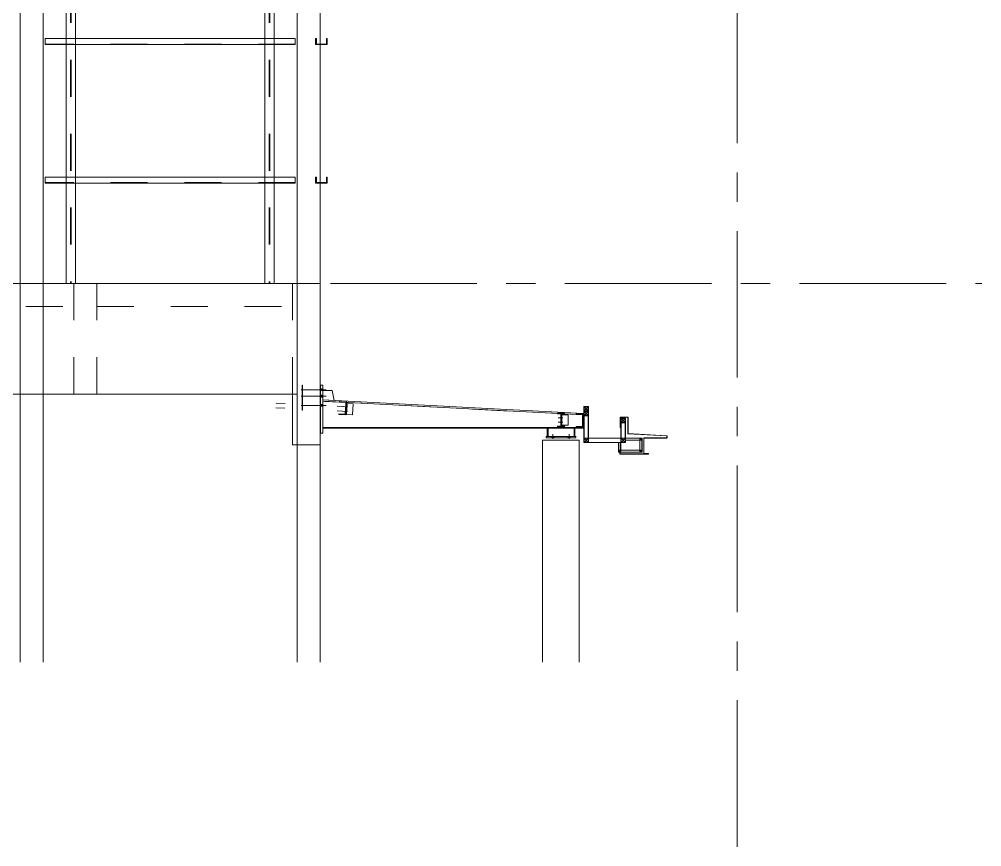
# Model space of a CAD drawing. Header units: millimetres. Extents: x 652937 to 1670132, y 1473552 to 2851037.
# Drawn here: x 663526.55 to 663536.98, y 1524455.64 to 1524464.6 of the extents above; entities that cross this region are included whole.
import ezdxf

# ---------------------------------------------------------------- set-up
doc = ezdxf.new("R2010")
doc.units = ezdxf.units.MM
doc.linetypes.add('XKITLINE00', pattern=[0])
doc.linetypes.add('XKITLINE02', pattern=[4, 2, -2])
for name, color, linetype, lineweight in [('Bolt', 7, 'Continuous', 0), ('Part', 7, 'Continuous', 0), ('S-GRID', 7, 'Continuous', 9)]:
    doc.layers.add(name, color=color, linetype=linetype, lineweight=lineweight)

# ---------------------------------------------------------------- blocks, each defined once
blk = doc.blocks.new('*A1092749')
at = {"layer": 'S-GRID', "color": 7, "linetype": 'XKITLINE00', "lineweight": 0}
for p, q in [((537.774725, 31.898606), (539.362225, 31.898606)), ((540.949725, 31.898606), (548.887225, 31.898606)), ((550.474725, 31.898606), (552.062225, 31.898606)), ((553.649725, 31.898606), (561.587225, 31.898606)), ((563.174725, 31.898606), (564.762225, 31.898606)), ((566.349725, 31.898606), (574.287225, 31.898606)), ((575.874725, 31.898606), (577.462225, 31.898606)), ((579.049725, 31.898606), (586.987225, 31.898606)), ((588.574725, 31.898606), (588.921202, 31.898606))]:
    blk.add_line(p, q, dxfattribs=at)
blk = doc.blocks.new('*A1134763')
at = {"layer": 'Part', "color": 7, "linetype": 'XKITLINE00', "lineweight": 0}
for p, q in [((536.853801, 66.998606), (536.853801, 31.898606)), ((538.103801, 66.998606), (536.853801, 66.998606)), ((538.103801, 31.898606), (538.103801, 66.998606)), ((536.853801, 31.898606), (538.103801, 31.898606))]:
    blk.add_line(p, q, dxfattribs=at)
blk = doc.blocks.new('*A1135764')
at = {"layer": 'Part', "color": 7, "linetype": 'XKITLINE00', "lineweight": 0}
for p, q in [((539.348822, 63.998606), (539.348822, 60.148606)), ((539.848822, 63.998606), (539.848822, 60.148606)), ((539.348822, 59.823606), (539.348822, 52.648606)), ((539.848822, 59.823606), (539.848822, 52.648606)), ((539.348822, 52.323606), (539.348822, 45.148606)), ((539.848822, 52.323606), (539.848822, 45.148606)), ((539.348822, 44.823606), (539.348822, 37.648606)), ((539.848822, 44.823606), (539.848822, 37.648606)), ((539.348822, 37.323606), (539.348822, 31.898606)), ((539.848822, 37.323606), (539.848822, 31.898606))]:
    blk.add_line(p, q, dxfattribs=at)
at = {"layer": 'Part', "color": 7, "linetype": 'XKITLINE02', "lineweight": 0}
for p, q in [((539.848822, 63.998606), (539.348822, 63.998606)), ((539.583822, 63.998606), (539.583822, 31.898606)), ((539.613822, 63.998606), (539.613822, 31.898606)), ((539.348822, 60.148606), (539.348822, 59.823606)), ((539.848822, 60.148606), (539.848822, 59.823606)), ((539.348822, 52.648606), (539.348822, 52.323606)), ((539.848822, 52.648606), (539.848822, 52.323606)), ((539.348822, 45.148606), (539.348822, 44.823606)), ((539.848822, 45.148606), (539.848822, 44.823606)), ((539.348822, 37.648606), (539.348822, 37.323606)), ((539.848822, 37.648606), (539.848822, 37.323606)), ((539.848822, 31.898606), (539.348822, 31.898606))]:
    blk.add_line(p, q, dxfattribs=at)
blk = doc.blocks.new('*A1144773')
at = {"layer": 'Part', "color": 7, "linetype": 'XKITLINE00', "lineweight": 0}
for p, q in [((551.848822, 66.998606), (551.848822, 31.898606)), ((553.098822, 66.998606), (551.848822, 66.998606)), ((553.098822, 31.898606), (553.098822, 66.998606)), ((551.848822, 31.898606), (553.098822, 31.898606))]:
    blk.add_line(p, q, dxfattribs=at)
blk = doc.blocks.new('*A1145774')
at = {"layer": 'Part', "color": 7, "linetype": 'XKITLINE00', "lineweight": 0}
for p, q in [((550.09881, 63.998606), (550.09881, 60.148606)), ((550.59881, 63.998606), (550.59881, 60.148606)), ((550.09881, 59.823606), (550.09881, 52.648606)), ((550.59881, 59.823606), (550.59881, 52.648606)), ((550.09881, 52.323606), (550.09881, 45.148606)), ((550.59881, 52.323606), (550.59881, 45.148606)), ((550.09881, 44.823606), (550.09881, 37.648606)), ((550.59881, 44.823606), (550.59881, 37.648606)), ((550.09881, 37.323606), (550.09881, 31.898606)), ((550.59881, 37.323606), (550.59881, 31.898606))]:
    blk.add_line(p, q, dxfattribs=at)
at = {"layer": 'Part', "color": 7, "linetype": 'XKITLINE02', "lineweight": 0}
for p, q in [((550.59881, 63.998606), (550.09881, 63.998606)), ((550.33381, 63.998606), (550.33381, 31.898606)), ((550.36381, 63.998606), (550.36381, 31.898606)), ((550.09881, 60.148606), (550.09881, 59.823606)), ((550.59881, 60.148606), (550.59881, 59.823606)), ((550.09881, 52.648606), (550.09881, 52.323606)), ((550.59881, 52.648606), (550.59881, 52.323606)), ((550.09881, 45.148606), (550.09881, 44.823606)), ((550.59881, 45.148606), (550.59881, 44.823606)), ((550.09881, 37.648606), (550.09881, 37.323606)), ((550.59881, 37.648606), (550.59881, 37.323606)), ((550.59881, 31.898606), (550.09881, 31.898606))]:
    blk.add_line(p, q, dxfattribs=at)
blk = doc.blocks.new('*A1146775')
at = {"layer": 'Part', "color": 7, "linetype": 'XKITLINE02', "lineweight": 0}
for p, q in [((552.88873, 45.148606), (552.848728, 45.148606)), ((552.848728, 45.148606), (552.848728, 44.823606)), ((553.098822, 44.823606), (552.848728, 44.823606)), ((552.888728, 44.853606), (552.888728, 45.148606)), ((553.098822, 44.853606), (552.888728, 44.853606))]:
    blk.add_line(p, q, dxfattribs=at)
at = {"layer": 'Part', "color": 7, "linetype": 'XKITLINE00', "lineweight": 0}
for p, q in [((553.43373, 44.853606), (553.098822, 44.853606)), ((553.47373, 44.823606), (553.098822, 44.823606)), ((553.47373, 45.148606), (553.433728, 45.148606)), ((553.433728, 45.148606), (553.433728, 44.853606)), ((553.473728, 44.823606), (553.473728, 45.148606))]:
    blk.add_line(p, q, dxfattribs=at)
blk = doc.blocks.new('*A1148777')
at = {"layer": 'Part', "color": 7, "linetype": 'XKITLINE00', "lineweight": 0}
for p, q in [((551.748759, 45.148606), (538.198788, 45.148606)), ((538.198788, 44.823606), (538.198788, 45.148606)), ((551.748759, 44.823606), (538.198788, 44.823606)), ((551.748761, 45.148606), (551.748759, 45.148606)), ((551.748759, 45.148606), (551.748759, 44.823606)), ((551.748759, 44.823606), (551.748794, 44.823606))]:
    blk.add_line(p, q, dxfattribs=at)
at = {"layer": 'Part', "color": 7, "linetype": 'XKITLINE02', "lineweight": 0}
for p, q in [((538.19879, 44.853606), (538.19879, 45.148606)), ((551.748792, 44.853606), (538.19879, 44.853606)), ((538.198821, 44.853606), (538.198821, 45.148606)), ((538.198823, 44.823606), (538.198823, 45.148606)), ((551.748794, 45.148606), (551.748759, 45.148606)), ((551.748794, 44.823606), (551.748759, 44.823606)), ((551.748761, 44.853606), (551.748761, 45.148606)), ((551.748792, 44.853606), (551.748761, 44.853606)), ((551.748794, 45.148606), (551.748792, 45.148606)), ((551.748792, 45.148606), (551.748792, 44.853606)), ((551.748794, 44.823606), (551.748794, 45.148606))]:
    blk.add_line(p, q, dxfattribs=at)
blk = doc.blocks.new('*A1372905')
at = {"layer": 'S-GRID', "color": 7, "linetype": 'XKITLINE00', "lineweight": 0}
for p, q in [((575.678801, 39.491996), (575.678801, 47.429496)), ((575.678801, 36.316996), (575.678801, 37.904496)), ((575.678801, 26.791996), (575.678801, 34.729496)), ((575.678801, 23.616996), (575.678801, 25.204496)), ((575.678801, 14.091996), (575.678801, 22.029496)), ((575.678801, 10.916996), (575.678801, 12.504496)), ((575.678801, 1.391996), (575.678801, 9.329496))]:
    blk.add_line(p, q, dxfattribs=at)
blk = doc.blocks.new('*A1373906')
at = {"layer": 'Part', "color": 7, "linetype": 'XKITLINE02', "lineweight": 0}
for p, q in [((529.153801, 31.898606), (529.153801, 30.648606)), ((539.753801, 31.898606), (529.153801, 31.898606)), ((539.753801, 30.648606), (539.753801, 31.898606)), ((529.153801, 30.648606), (539.753801, 30.648606))]:
    blk.add_line(p, q, dxfattribs=at)
blk = doc.blocks.new('*A1374907')
at = {"layer": 'Part', "color": 7, "linetype": 'XKITLINE02', "lineweight": 0}
for p, q in [((508.098822, 31.898606), (508.098822, 25.898606)), ((508.098822, 31.898606), (508.113821, 31.898606)), ((508.113821, 25.898606), (508.098822, 25.898606))]:
    blk.add_line(p, q, dxfattribs=at)
at = {"layer": 'Part', "color": 7, "linetype": 'XKITLINE00', "lineweight": 0}
for p, q in [((508.113821, 31.898606), (551.848822, 31.898606)), ((551.848822, 31.898606), (551.848822, 25.898606)), ((551.848822, 25.898606), (508.113821, 25.898606))]:
    blk.add_line(p, q, dxfattribs=at)
blk = doc.blocks.new('*A1375908')
at = {"layer": 'Part', "color": 7, "linetype": 'XKITLINE00', "lineweight": 0}
for p, q in [((551.748759, 37.648606), (538.198788, 37.648606)), ((538.198788, 37.323606), (538.198788, 37.648606)), ((551.748761, 37.648606), (551.748759, 37.648606)), ((551.748759, 37.648606), (551.748759, 37.323606)), ((551.748759, 37.323606), (538.198788, 37.323606)), ((551.748759, 37.323606), (551.748794, 37.323606))]:
    blk.add_line(p, q, dxfattribs=at)
at = {"layer": 'Part', "color": 7, "linetype": 'XKITLINE02', "lineweight": 0}
for p, q in [((538.19879, 37.353606), (538.19879, 37.648606)), ((538.198821, 37.353606), (538.198821, 37.648606)), ((538.198823, 37.323606), (538.198823, 37.648606)), ((551.748794, 37.648606), (551.748759, 37.648606)), ((551.748761, 37.353606), (551.748761, 37.648606)), ((551.748794, 37.648606), (551.748792, 37.648606)), ((551.748792, 37.648606), (551.748792, 37.353606)), ((551.748794, 37.323606), (551.748794, 37.648606)), ((551.748792, 37.353606), (538.19879, 37.353606)), ((551.748794, 37.323606), (551.748759, 37.323606)), ((551.748792, 37.353606), (551.748761, 37.353606))]:
    blk.add_line(p, q, dxfattribs=at)
blk = doc.blocks.new('*A1474958')
at = {"layer": 'Part', "color": 7, "linetype": 'XKITLINE00', "lineweight": 0}
for p, q in [((536.848822, 31.898606), (536.848822, 11.391996)), ((538.098822, 31.898606), (536.848822, 31.898606)), ((538.098822, 11.391996), (538.098822, 31.898606))]:
    blk.add_line(p, q, dxfattribs=at)
blk = doc.blocks.new('*A1487971')
at = {"layer": 'Part', "color": 7, "linetype": 'XKITLINE02', "lineweight": 0}
for p, q in [((553.098822, 31.898606), (551.603801, 31.898606)), ((551.603801, 31.898606), (551.603801, 25.898606)), ((553.098822, 23.148606), (551.848822, 23.148606))]:
    blk.add_line(p, q, dxfattribs=at)
at = {"layer": 'Part', "color": 7, "linetype": 'XKITLINE00', "lineweight": 0}
for p, q in [((553.103801, 31.898606), (553.098822, 31.898606)), ((553.103801, 23.148606), (553.103801, 31.898606)), ((551.603801, 25.898606), (551.603801, 23.148606)), ((551.848822, 23.148606), (551.603801, 23.148606)), ((553.103801, 23.148606), (553.098822, 23.148606))]:
    blk.add_line(p, q, dxfattribs=at)
blk = doc.blocks.new('*A1488972')
at = {"layer": 'Part', "color": 7, "linetype": 'XKITLINE00', "lineweight": 0}
for p, q in [((551.848822, 31.898606), (551.848822, 11.391996)), ((553.098822, 31.898606), (551.848822, 31.898606)), ((553.098822, 11.391996), (553.098822, 31.898606))]:
    blk.add_line(p, q, dxfattribs=at)
blk = doc.blocks.new('*A1489973')
at = {"layer": 'Part', "color": 7, "linetype": 'XKITLINE02', "lineweight": 0}
for p, q in [((567.337001, 24.773517), (553.237008, 25.512464)), ((553.237008, 25.512464), (553.237008, 24.098617)), ((567.337001, 24.098617), (567.337001, 24.773517)), ((553.237008, 24.098617), (567.337001, 24.098617))]:
    blk.add_line(p, q, dxfattribs=at)
at = {"layer": 'Part', "color": 7, "linetype": 'XKITLINE00', "lineweight": 0}
blk.add_line((567.337001, 24.773517), (567.333076, 24.773723), dxfattribs=at)
blk = doc.blocks.new('*A1490974')
at = {"layer": 'Part', "color": 7, "linetype": 'XKITLINE00', "lineweight": 0}
for p, q in [((567.337001, 24.098617), (553.237001, 24.098617)), ((567.337001, 24.048617), (553.237001, 24.048617)), ((567.337001, 24.048617), (567.337001, 24.098617))]:
    blk.add_line(p, q, dxfattribs=at)
at = {"layer": 'Part', "color": 7, "linetype": 'XKITLINE02', "lineweight": 0}
blk.add_line((553.237001, 24.098617), (553.237001, 24.048617), dxfattribs=at)
blk = doc.blocks.new('*A1491975')
at = {"layer": 'Part', "color": 7, "linetype": 'XKITLINE00', "lineweight": 0}
for p, q in [((567.337001, 24.848617), (553.237001, 25.587567)), ((567.333075, 24.77372), (553.237001, 25.512464)), ((567.337001, 24.848617), (567.333075, 24.77372))]:
    blk.add_line(p, q, dxfattribs=at)
at = {"layer": 'Part', "color": 7, "linetype": 'XKITLINE02', "lineweight": 0}
blk.add_line((553.237001, 25.587567), (553.237001, 25.512464), dxfattribs=at)
blk = doc.blocks.new('*A1492976')
at = {"layer": 'Part', "color": 7, "linetype": 'XKITLINE02', "lineweight": 0}
for p, q in [((554.136087, 25.490435), (554.138703, 25.540367)), ((554.480614, 25.472379), (554.136087, 25.490435)), ((554.446595, 24.82327), (554.476689, 25.397482)), ((554.51319, 25.520741), (554.473938, 24.771769)), ((554.476689, 25.397482), (554.480614, 25.472379)), ((554.506648, 25.395912), (554.476689, 25.397482)), ((554.102068, 24.841326), (554.099451, 24.791395)), ((554.099451, 24.791395), (554.473938, 24.771769)), ((554.446595, 24.82327), (554.102068, 24.841326))]:
    blk.add_line(p, q, dxfattribs=at)
at = {"layer": 'Part', "color": 7, "linetype": 'XKITLINE00', "lineweight": 0}
blk.add_line((554.138703, 25.540367), (554.51319, 25.520741), dxfattribs=at)
blk = doc.blocks.new('*A1493977')
at = {"layer": 'Part', "color": 7, "linetype": 'XKITLINE00', "lineweight": 0}
for p, q in [((553.737008, 26.087564), (553.237008, 26.087564)), ((553.850115, 25.555433), (553.737008, 26.087564))]:
    blk.add_line(p, q, dxfattribs=at)
at = {"layer": 'Part', "color": 7, "linetype": 'XKITLINE02', "lineweight": 0}
for p, q in [((553.237008, 25.587564), (553.237008, 26.087564)), ((553.850115, 25.555433), (553.237008, 25.587564))]:
    blk.add_line(p, q, dxfattribs=at)
blk = doc.blocks.new('*A1494978')
at = {"layer": 'Part', "color": 7, "linetype": 'XKITLINE00', "lineweight": 0}
for p, q in [((552.112008, 26.387589), (552.142008, 26.387589)), ((552.112008, 26.387589), (552.112008, 25.037589)), ((552.142008, 25.037589), (552.142008, 26.387589)), ((552.112008, 25.037589), (552.142008, 25.037589))]:
    blk.add_line(p, q, dxfattribs=at)
blk = doc.blocks.new('*A1495979')
at = {"layer": 'Part', "color": 7, "linetype": 'XKITLINE02', "lineweight": 0}
for p, q in [((554.475238, 24.796669), (554.506639, 25.395846)), ((554.506639, 25.395846), (554.881125, 25.37622)), ((554.551577, 25.393491), (554.520176, 24.794313)), ((554.881125, 25.37622), (554.849724, 24.777043)), ((554.849724, 24.777043), (554.475238, 24.796669))]:
    blk.add_line(p, q, dxfattribs=at)
blk = doc.blocks.new('*A1496980')
at = {"layer": 'Bolt', "color": 7, "linetype": 'XKITLINE00', "lineweight": 0}
for p, q in [((551.190178, 25.13793), (550.690853, 25.163902)), ((551.203153, 25.387379), (550.703828, 25.41335))]:
    blk.add_line(p, q, dxfattribs=at)
blk = doc.blocks.new('*A1497981')
at = {"layer": 'Bolt'}
for points in [[(552.142, 26.09), (552.112, 26.09), (552.112, 26.185), (552.142, 26.185)], [(552.142, 26.09), (552.112, 26.09), (552.112, 26.185), (552.142, 26.185)], [(553.237, 26.09), (553.112, 26.09), (553.112, 26.185), (553.237, 26.185)], [(553.237, 26.09), (553.112, 26.09), (553.112, 26.185), (553.237, 26.185)], [(552.142, 25.74), (552.112, 25.74), (552.112, 25.835), (552.142, 25.835)], [(552.142, 25.74), (552.112, 25.74), (552.112, 25.835), (552.142, 25.835)], [(553.237, 25.74), (553.112, 25.74), (553.112, 25.835), (553.237, 25.835)], [(553.237, 25.74), (553.112, 25.74), (553.112, 25.835), (553.237, 25.835)], [(552.142, 25.24), (552.112, 25.24), (552.112, 25.335), (552.142, 25.335)], [(552.142, 25.24), (552.112, 25.24), (552.112, 25.335), (552.142, 25.335)], [(553.237, 25.24), (553.112, 25.24), (553.112, 25.335), (553.237, 25.335)], [(553.237, 25.24), (553.112, 25.24), (553.112, 25.335), (553.237, 25.335)]]:
    blk.add_hatch(color=7, dxfattribs=at).paths.add_polyline_path(points, flags=17)
at = {"layer": 'Bolt', "color": 7, "linetype": 'XKITLINE00', "lineweight": 0}
for p, q in [((552.059, 26.138), (553.412, 26.138)), ((552.059, 26.138), (553.412, 26.138)), ((552.112, 26.185), (552.142, 26.185)), ((552.112, 26.185), (552.142, 26.185)), ((552.112, 26.09), (552.142, 26.09)), ((552.112, 26.09), (552.142, 26.09)), ((553.112, 26.185), (553.237, 26.185)), ((553.112, 26.185), (553.237, 26.185)), ((553.112, 26.09), (553.237, 26.09)), ((553.112, 26.09), (553.237, 26.09)), ((552.059, 25.788), (553.412, 25.788)), ((552.059, 25.788), (553.412, 25.788)), ((552.112, 25.835), (552.142, 25.835)), ((552.112, 25.835), (552.142, 25.835)), ((552.112, 25.74), (552.142, 25.74)), ((552.112, 25.74), (552.142, 25.74)), ((553.112, 25.835), (553.237, 25.835)), ((553.112, 25.835), (553.237, 25.835)), ((553.112, 25.74), (553.237, 25.74)), ((553.112, 25.74), (553.237, 25.74)), ((552.059, 25.288), (553.412, 25.288)), ((552.059, 25.288), (553.412, 25.288)), ((552.112, 25.335), (552.142, 25.335)), ((552.112, 25.335), (552.142, 25.335)), ((552.112, 25.24), (552.142, 25.24)), ((552.112, 25.24), (552.142, 25.24)), ((553.112, 25.335), (553.237, 25.335)), ((553.112, 25.335), (553.237, 25.335)), ((553.112, 25.24), (553.237, 25.24)), ((553.112, 25.24), (553.237, 25.24))]:
    blk.add_line(p, q, dxfattribs=at)
blk = doc.blocks.new('*A1498982')
at = {"layer": 'Bolt', "color": 7, "linetype": 'XKITLINE02', "lineweight": 0}
for p, q in [((554.581879, 25.216692), (554.342603, 25.229149)), ((554.495449, 25.183641), (554.465489, 25.185201)), ((554.499348, 25.25854), (554.469388, 25.260099)), ((554.540383, 25.181302), (554.495444, 25.183641)), ((554.544282, 25.2562), (554.499343, 25.25854)), ((554.568882, 24.967031), (554.329606, 24.979487)), ((554.482452, 24.933979), (554.452492, 24.935539)), ((554.486351, 25.008878), (554.456391, 25.010437)), ((554.527386, 24.93164), (554.482447, 24.933979)), ((554.531285, 25.006539), (554.486346, 25.008878))]:
    blk.add_line(p, q, dxfattribs=at)
blk = doc.blocks.new('*A1499983')
at = {"layer": 'Part', "color": 7, "linetype": 'XKITLINE00', "lineweight": 0}
for p, q in [((553.112008, 26.387589), (553.237008, 26.387589)), ((553.112008, 26.387589), (553.112008, 23.787589)), ((553.237008, 26.387589), (553.237008, 23.787589)), ((553.112008, 23.787589), (553.237008, 23.787589))]:
    blk.add_line(p, q, dxfattribs=at)
blk = doc.blocks.new('*A1500984')
at = {"layer": 'Part', "color": 7, "linetype": 'XKITLINE00', "lineweight": 0}
for p, q in [((569.342182, 24.651106), (569.339502, 24.641106)), ((569.339502, 24.641106), (569.339502, 24.086106)), ((569.349502, 24.658426), (569.342182, 24.651106)), ((569.359502, 24.661106), (569.349502, 24.658426)), ((569.352002, 24.641106), (569.353007, 24.644856)), ((569.352002, 24.086106), (569.352002, 24.641106)), ((569.353007, 24.644856), (569.355752, 24.647601)), ((569.355752, 24.647601), (569.359502, 24.648606)), ((569.359502, 24.661106), (569.744502, 24.661106)), ((569.359502, 24.648606), (569.744502, 24.648606)), ((569.754502, 24.658426), (569.744502, 24.661106)), ((569.744502, 24.648606), (569.748252, 24.647601)), ((569.748252, 24.647601), (569.750997, 24.644856)), ((569.750997, 24.644856), (569.752002, 24.641106)), ((569.752002, 24.641106), (569.752002, 23.748117)), ((569.761823, 24.651106), (569.754502, 24.658426)), ((569.764502, 24.641106), (569.761823, 24.651106)), ((569.764502, 23.759976), (569.764502, 24.641106)), ((569.339502, 24.086106), (569.352002, 24.086106)), ((569.752002, 23.748117), (571.857397, 23.637122)), ((571.858055, 23.649605), (569.764502, 23.759976)), ((571.857002, 23.536106), (570.614502, 23.536106)), ((570.614502, 23.536106), (570.614502, 22.698606)), ((571.857002, 23.523606), (570.627002, 23.523606)), ((570.627002, 23.523606), (570.627002, 22.698606)), ((571.860752, 23.537111), (571.857002, 23.536106)), ((571.857002, 23.523606), (571.867002, 23.526285)), ((571.857397, 23.637122), (571.862443, 23.634794)), ((571.871512, 23.643397), (571.858055, 23.649605)), ((571.863497, 23.539856), (571.860752, 23.537111)), ((571.862443, 23.634794), (571.864502, 23.629632)), ((571.864502, 23.543606), (571.863497, 23.539856)), ((571.864502, 23.543606), (571.864502, 23.629632)), ((571.867002, 23.526285), (571.874323, 23.533606)), ((571.877002, 23.629632), (571.871512, 23.643397)), ((571.874323, 23.533606), (571.877002, 23.543606)), ((571.877002, 23.543606), (571.877002, 23.629632)), ((569.339502, 22.748606), (569.327002, 22.748606)), ((569.327002, 22.668606), (569.327002, 22.748606)), ((569.327002, 22.668606), (569.329682, 22.658606)), ((569.329682, 22.658606), (569.337002, 22.651285)), ((569.337002, 22.651285), (569.347002, 22.648606)), ((569.339502, 22.668606), (569.339502, 22.748606)), ((569.340507, 22.664856), (569.339502, 22.668606)), ((569.343252, 22.662111), (569.340507, 22.664856)), ((569.347002, 22.661106), (569.343252, 22.662111)), ((570.864502, 22.661106), (569.347002, 22.661106)), ((570.877002, 22.648606), (569.347002, 22.648606)), ((570.614502, 22.698606), (570.618856, 22.682356)), ((570.618856, 22.682356), (570.630752, 22.67046)), ((570.629682, 22.688606), (570.627002, 22.698606)), ((570.637002, 22.681285), (570.629682, 22.688606)), ((570.630752, 22.67046), (570.647002, 22.666106)), ((570.647002, 22.678606), (570.637002, 22.681285)), ((570.647002, 22.678606), (570.877002, 22.678606)), ((570.647002, 22.666106), (570.864502, 22.666106)), ((570.864502, 22.666106), (570.864502, 22.661106)), ((570.877002, 22.678606), (570.877002, 22.648606))]:
    blk.add_line(p, q, dxfattribs=at)
blk = doc.blocks.new('*A1501985')
at = {"layer": 'Part', "color": 7, "linetype": 'XKITLINE00', "lineweight": 0}
for p, q in [((569.342182, 24.651106), (569.339502, 24.641106)), ((569.339502, 24.641106), (569.339502, 24.086106)), ((569.349502, 24.658426), (569.342182, 24.651106)), ((569.359502, 24.661106), (569.349502, 24.658426)), ((569.352002, 24.641106), (569.353007, 24.644856)), ((569.352002, 24.086106), (569.352002, 24.641106)), ((569.353007, 24.644856), (569.355752, 24.647601)), ((569.355752, 24.647601), (569.359502, 24.648606)), ((569.359502, 24.661106), (569.744502, 24.661106)), ((569.359502, 24.648606), (569.744502, 24.648606)), ((569.754502, 24.658426), (569.744502, 24.661106)), ((569.744502, 24.648606), (569.748252, 24.647601)), ((569.748252, 24.647601), (569.750997, 24.644856)), ((569.750997, 24.644856), (569.752002, 24.641106)), ((569.752002, 24.641106), (569.752002, 23.748117)), ((569.761823, 24.651106), (569.754502, 24.658426)), ((569.764502, 24.641106), (569.761823, 24.651106)), ((569.764502, 23.759976), (569.764502, 24.641106)), ((569.339502, 24.086106), (569.352002, 24.086106)), ((569.752002, 23.748117), (571.857397, 23.637122)), ((571.858055, 23.649605), (569.764502, 23.759976)), ((571.857002, 23.536106), (570.614502, 23.536106)), ((570.614502, 23.536106), (570.614502, 22.698606)), ((571.857002, 23.523606), (570.627002, 23.523606)), ((570.627002, 23.523606), (570.627002, 22.698606)), ((571.860752, 23.537111), (571.857002, 23.536106)), ((571.857002, 23.523606), (571.867002, 23.526285)), ((571.857397, 23.637122), (571.862443, 23.634794)), ((571.871512, 23.643397), (571.858055, 23.649605)), ((571.863497, 23.539856), (571.860752, 23.537111)), ((571.862443, 23.634794), (571.864502, 23.629632)), ((571.864502, 23.543606), (571.863497, 23.539856)), ((571.864502, 23.543606), (571.864502, 23.629632)), ((571.867002, 23.526285), (571.874323, 23.533606)), ((571.877002, 23.629632), (571.871512, 23.643397)), ((571.874323, 23.533606), (571.877002, 23.543606)), ((571.877002, 23.543606), (571.877002, 23.629632)), ((569.339502, 22.748606), (569.327002, 22.748606)), ((569.327002, 22.668606), (569.327002, 22.748606)), ((569.327002, 22.668606), (569.329682, 22.658606)), ((569.329682, 22.658606), (569.337002, 22.651285)), ((569.337002, 22.651285), (569.347002, 22.648606)), ((569.339502, 22.668606), (569.339502, 22.748606)), ((569.340507, 22.664856), (569.339502, 22.668606)), ((569.343252, 22.662111), (569.340507, 22.664856)), ((569.347002, 22.661106), (569.343252, 22.662111)), ((570.864502, 22.661106), (569.347002, 22.661106)), ((570.877002, 22.648606), (569.347002, 22.648606)), ((570.614502, 22.698606), (570.618856, 22.682356)), ((570.618856, 22.682356), (570.630752, 22.67046)), ((570.629682, 22.688606), (570.627002, 22.698606)), ((570.637002, 22.681285), (570.629682, 22.688606)), ((570.630752, 22.67046), (570.647002, 22.666106)), ((570.647002, 22.678606), (570.637002, 22.681285)), ((570.647002, 22.678606), (570.877002, 22.678606)), ((570.647002, 22.666106), (570.864502, 22.666106)), ((570.864502, 22.666106), (570.864502, 22.661106)), ((570.877002, 22.678606), (570.877002, 22.648606))]:
    blk.add_line(p, q, dxfattribs=at)
blk = doc.blocks.new('*A1502986')
at = {"layer": 'Part', "color": 7, "linetype": 'XKITLINE02', "lineweight": 0}
for p, q in [((567.627002, 24.973606), (567.377002, 24.973606)), ((567.377002, 24.973606), (567.377002, 24.723606)), ((567.377002, 24.723606), (567.627002, 24.723606)), ((567.611002, 24.739606), (567.393002, 24.957606)), ((567.611002, 24.957606), (567.393002, 24.739606)), ((567.393002, 24.739606), (567.393002, 24.957606)), ((567.393002, 24.957606), (567.611002, 24.957606)), ((567.611002, 24.739606), (567.393002, 24.739606)), ((567.611002, 24.957606), (567.611002, 24.739606)), ((567.627002, 24.723606), (567.627002, 24.973606))]:
    blk.add_line(p, q, dxfattribs=at)
blk = doc.blocks.new('*A1503987')
at = {"layer": 'Part', "color": 7, "linetype": 'XKITLINE02', "lineweight": 0}
for p, q in [((569.627002, 24.598606), (569.377002, 24.598606)), ((569.377002, 24.598606), (569.377002, 24.348606)), ((569.611002, 24.364606), (569.393002, 24.582606)), ((569.611002, 24.582606), (569.393002, 24.364606)), ((569.393002, 24.364606), (569.393002, 24.582606)), ((569.393002, 24.582606), (569.611002, 24.582606)), ((569.611002, 24.582606), (569.611002, 24.364606)), ((569.627002, 24.348606), (569.627002, 24.598606)), ((569.377002, 24.348606), (569.627002, 24.348606)), ((569.611002, 24.364606), (569.393002, 24.364606))]:
    blk.add_line(p, q, dxfattribs=at)
blk = doc.blocks.new('*A1504988')
at = {"layer": 'Part', "color": 7, "linetype": 'XKITLINE02', "lineweight": 0}
for p, q in [((567.627002, 23.523606), (567.377002, 23.523606)), ((567.377002, 23.523606), (567.377002, 23.273606)), ((567.611002, 23.289606), (567.393002, 23.507606)), ((567.611002, 23.507606), (567.393002, 23.289606)), ((567.393002, 23.289606), (567.393002, 23.507606)), ((567.393002, 23.507606), (567.611002, 23.507606)), ((567.611002, 23.507606), (567.611002, 23.289606)), ((567.627002, 23.273606), (567.627002, 23.523606)), ((567.377002, 23.273606), (567.627002, 23.273606)), ((567.611002, 23.289606), (567.393002, 23.289606))]:
    blk.add_line(p, q, dxfattribs=at)
blk = doc.blocks.new('*A1505989')
at = {"layer": 'Part', "color": 7, "linetype": 'XKITLINE02', "lineweight": 0}
for p, q in [((569.377002, 22.873606), (569.252002, 22.873606)), ((569.252002, 22.873606), (569.252002, 22.748606)), ((569.252002, 22.748606), (569.377002, 22.748606)), ((569.367002, 22.758606), (569.262002, 22.863606)), ((569.367002, 22.863606), (569.262002, 22.758606)), ((569.262002, 22.758606), (569.262002, 22.863606)), ((569.262002, 22.863606), (569.367002, 22.863606)), ((569.367002, 22.758606), (569.262002, 22.758606)), ((569.367002, 22.863606), (569.367002, 22.758606)), ((569.377002, 22.748606), (569.377002, 22.873606))]:
    blk.add_line(p, q, dxfattribs=at)
blk = doc.blocks.new('*A1506990')
at = {"layer": 'Part', "color": 7, "linetype": 'XKITLINE02', "lineweight": 0}
for p, q in [((570.527002, 22.873606), (570.402002, 22.873606)), ((570.402002, 22.873606), (570.402002, 22.748606)), ((570.402002, 22.748606), (570.527002, 22.748606)), ((570.517002, 22.758606), (570.412002, 22.863606)), ((570.517002, 22.863606), (570.412002, 22.758606)), ((570.412002, 22.758606), (570.412002, 22.863606)), ((570.412002, 22.863606), (570.517002, 22.863606)), ((570.517002, 22.758606), (570.412002, 22.758606)), ((570.517002, 22.863606), (570.517002, 22.758606)), ((570.527002, 22.748606), (570.527002, 22.873606))]:
    blk.add_line(p, q, dxfattribs=at)
blk = doc.blocks.new('*A1507991')
at = {"layer": 'Part', "color": 7, "linetype": 'XKITLINE02', "lineweight": 0}
for p, q in [((570.527002, 23.523606), (570.402002, 23.523606)), ((570.402002, 23.523606), (570.402002, 23.398606)), ((570.517002, 23.408606), (570.412002, 23.513606)), ((570.517002, 23.513606), (570.412002, 23.408606)), ((570.412002, 23.408606), (570.412002, 23.513606)), ((570.412002, 23.513606), (570.517002, 23.513606)), ((570.517002, 23.513606), (570.517002, 23.408606)), ((570.527002, 23.398606), (570.527002, 23.523606)), ((570.402002, 23.398606), (570.527002, 23.398606)), ((570.517002, 23.408606), (570.412002, 23.408606))]:
    blk.add_line(p, q, dxfattribs=at)
blk = doc.blocks.new('*A1508992')
at = {"layer": 'Part', "color": 7, "linetype": 'XKITLINE02', "lineweight": 0}
for p, q in [((569.627002, 23.523606), (569.377002, 23.523606)), ((569.377002, 23.523606), (569.377002, 23.273606)), ((569.611002, 23.289606), (569.393002, 23.507606)), ((569.611002, 23.507606), (569.393002, 23.289606)), ((569.393002, 23.289606), (569.393002, 23.507606)), ((569.393002, 23.507606), (569.611002, 23.507606)), ((569.611002, 23.507606), (569.611002, 23.289606)), ((569.627002, 23.273606), (569.627002, 23.523606)), ((569.377002, 23.273606), (569.627002, 23.273606)), ((569.611002, 23.289606), (569.393002, 23.289606))]:
    blk.add_line(p, q, dxfattribs=at)
blk = doc.blocks.new('*A1509993')
at = {"layer": 'Part', "color": 7, "linetype": 'XKITLINE02', "lineweight": 0}
for p, q in [((566.319951, 24.873617), (565.944951, 24.873617)), ((565.944951, 24.873617), (565.944951, 24.838617)), ((565.944951, 24.838617), (566.119951, 24.838617)), ((566.119951, 24.838617), (566.119951, 24.158617)), ((566.144951, 24.158617), (566.144951, 24.838617)), ((566.144951, 24.838617), (566.319951, 24.838617)), ((566.319951, 24.838617), (566.319951, 24.873617)), ((566.119951, 24.158617), (565.944951, 24.158617)), ((565.944951, 24.158617), (565.944951, 24.123617)), ((565.944951, 24.123617), (566.319951, 24.123617)), ((566.319951, 24.158617), (566.144951, 24.158617)), ((566.319951, 24.123617), (566.319951, 24.158617))]:
    blk.add_line(p, q, dxfattribs=at)
blk = doc.blocks.new('*A1510994')
at = {"layer": 'Part', "color": 7, "linetype": 'XKITLINE02', "lineweight": 0}
for p, q in [((567.333051, 24.848617), (566.958051, 24.848617)), ((566.958051, 24.848617), (566.958051, 24.798617)), ((566.958051, 24.798617), (567.303051, 24.798617)), ((567.303051, 24.798617), (567.303051, 24.148617)), ((567.333051, 24.098617), (567.333051, 24.848617)), ((567.303051, 24.148617), (566.958051, 24.148617)), ((566.958051, 24.148617), (566.958051, 24.098617)), ((566.958051, 24.098617), (567.333051, 24.098617))]:
    blk.add_line(p, q, dxfattribs=at)
blk = doc.blocks.new('*A1511995')
at = {"layer": 'Part', "color": 7, "linetype": 'XKITLINE02', "lineweight": 0}
for p, q in [((567.627002, 24.973606), (567.377002, 24.973606)), ((567.377002, 24.973606), (567.377002, 24.723606)), ((567.377002, 24.723606), (567.627002, 24.723606)), ((567.611002, 24.739606), (567.393002, 24.957606)), ((567.611002, 24.957606), (567.393002, 24.739606)), ((567.393002, 24.739606), (567.393002, 24.957606)), ((567.393002, 24.957606), (567.611002, 24.957606)), ((567.611002, 24.739606), (567.393002, 24.739606)), ((567.611002, 24.957606), (567.611002, 24.739606)), ((567.627002, 24.723606), (567.627002, 24.973606))]:
    blk.add_line(p, q, dxfattribs=at)
blk = doc.blocks.new('*A1512996')
at = {"layer": 'Part', "color": 7, "linetype": 'XKITLINE02', "lineweight": 0}
for p, q in [((569.627002, 24.598606), (569.377002, 24.598606)), ((569.377002, 24.598606), (569.377002, 24.348606)), ((569.611002, 24.364606), (569.393002, 24.582606)), ((569.611002, 24.582606), (569.393002, 24.364606)), ((569.393002, 24.364606), (569.393002, 24.582606)), ((569.393002, 24.582606), (569.611002, 24.582606)), ((569.611002, 24.582606), (569.611002, 24.364606)), ((569.627002, 24.348606), (569.627002, 24.598606)), ((569.377002, 24.348606), (569.627002, 24.348606)), ((569.611002, 24.364606), (569.393002, 24.364606))]:
    blk.add_line(p, q, dxfattribs=at)
blk = doc.blocks.new('*A1513997')
at = {"layer": 'Part', "color": 7, "linetype": 'XKITLINE02', "lineweight": 0}
for p, q in [((567.627002, 23.523606), (567.377002, 23.523606)), ((567.377002, 23.523606), (567.377002, 23.273606)), ((567.611002, 23.289606), (567.393002, 23.507606)), ((567.611002, 23.507606), (567.393002, 23.289606)), ((567.393002, 23.289606), (567.393002, 23.507606)), ((567.393002, 23.507606), (567.611002, 23.507606)), ((567.611002, 23.507606), (567.611002, 23.289606)), ((567.627002, 23.273606), (567.627002, 23.523606)), ((567.377002, 23.273606), (567.627002, 23.273606)), ((567.611002, 23.289606), (567.393002, 23.289606))]:
    blk.add_line(p, q, dxfattribs=at)
blk = doc.blocks.new('*A1514998')
at = {"layer": 'Part', "color": 7, "linetype": 'XKITLINE02', "lineweight": 0}
for p, q in [((569.377002, 22.873606), (569.252002, 22.873606)), ((569.252002, 22.873606), (569.252002, 22.748606)), ((569.252002, 22.748606), (569.377002, 22.748606)), ((569.367002, 22.758606), (569.262002, 22.863606)), ((569.367002, 22.863606), (569.262002, 22.758606)), ((569.262002, 22.758606), (569.262002, 22.863606)), ((569.262002, 22.863606), (569.367002, 22.863606)), ((569.367002, 22.758606), (569.262002, 22.758606)), ((569.367002, 22.863606), (569.367002, 22.758606)), ((569.377002, 22.748606), (569.377002, 22.873606))]:
    blk.add_line(p, q, dxfattribs=at)
blk = doc.blocks.new('*A1515999')
at = {"layer": 'Part', "color": 7, "linetype": 'XKITLINE02', "lineweight": 0}
for p, q in [((570.527002, 22.873606), (570.402002, 22.873606)), ((570.402002, 22.873606), (570.402002, 22.748606)), ((570.402002, 22.748606), (570.527002, 22.748606)), ((570.517002, 22.758606), (570.412002, 22.863606)), ((570.517002, 22.863606), (570.412002, 22.758606)), ((570.412002, 22.758606), (570.412002, 22.863606)), ((570.412002, 22.863606), (570.517002, 22.863606)), ((570.517002, 22.758606), (570.412002, 22.758606)), ((570.517002, 22.863606), (570.517002, 22.758606)), ((570.527002, 22.748606), (570.527002, 22.873606))]:
    blk.add_line(p, q, dxfattribs=at)
blk = doc.blocks.new('*A15161000')
at = {"layer": 'Part', "color": 7, "linetype": 'XKITLINE02', "lineweight": 0}
for p, q in [((570.527002, 23.523606), (570.402002, 23.523606)), ((570.402002, 23.523606), (570.402002, 23.398606)), ((570.517002, 23.408606), (570.412002, 23.513606)), ((570.517002, 23.513606), (570.412002, 23.408606)), ((570.412002, 23.408606), (570.412002, 23.513606)), ((570.412002, 23.513606), (570.517002, 23.513606)), ((570.517002, 23.513606), (570.517002, 23.408606)), ((570.527002, 23.398606), (570.527002, 23.523606)), ((570.402002, 23.398606), (570.527002, 23.398606)), ((570.517002, 23.408606), (570.412002, 23.408606))]:
    blk.add_line(p, q, dxfattribs=at)
blk = doc.blocks.new('*A15171001')
at = {"layer": 'Part', "color": 7, "linetype": 'XKITLINE02', "lineweight": 0}
for p, q in [((569.627002, 23.523606), (569.377002, 23.523606)), ((569.377002, 23.523606), (569.377002, 23.273606)), ((569.611002, 23.289606), (569.393002, 23.507606)), ((569.611002, 23.507606), (569.393002, 23.289606)), ((569.393002, 23.289606), (569.393002, 23.507606)), ((569.393002, 23.507606), (569.611002, 23.507606)), ((569.611002, 23.507606), (569.611002, 23.289606)), ((569.627002, 23.273606), (569.627002, 23.523606)), ((569.377002, 23.273606), (569.627002, 23.273606)), ((569.611002, 23.289606), (569.393002, 23.289606))]:
    blk.add_line(p, q, dxfattribs=at)
blk = doc.blocks.new('*A15181002')
at = {"layer": 'Bolt', "color": 7, "linetype": 'XKITLINE02', "lineweight": 0}
for p, q in [((566.229551, 24.623617), (565.989951, 24.623617)), ((566.144951, 24.661117), (566.119951, 24.661117)), ((566.144951, 24.586117), (566.119951, 24.586117)), ((566.189951, 24.661117), (566.144951, 24.661117)), ((566.189951, 24.586117), (566.144951, 24.586117)), ((566.229551, 24.373617), (565.989951, 24.373617)), ((566.144951, 24.411117), (566.119951, 24.411117)), ((566.144951, 24.336117), (566.119951, 24.336117)), ((566.189951, 24.411117), (566.144951, 24.411117)), ((566.189951, 24.336117), (566.144951, 24.336117))]:
    blk.add_line(p, q, dxfattribs=at)
blk = doc.blocks.new('*A15191003')
at = {"layer": 'Bolt'}
for points in [[(565.639, 23.539), (565.639, 23.599), (565.734, 23.599), (565.734, 23.539)], [(565.639, 23.539), (565.639, 23.599), (565.734, 23.599), (565.734, 23.539)], [(566.539, 23.539), (566.539, 23.599), (566.634, 23.599), (566.634, 23.539)], [(566.539, 23.539), (566.539, 23.599), (566.634, 23.599), (566.634, 23.539)]]:
    blk.add_hatch(color=7, dxfattribs=at).paths.add_polyline_path(points, flags=17)
at = {"layer": 'Bolt', "color": 7, "linetype": 'XKITLINE00', "lineweight": 0}
for p, q in [((565.639, 23.539), (565.639, 23.599)), ((565.639, 23.539), (565.639, 23.599)), ((565.687, 23.486), (565.687, 23.739)), ((565.687, 23.486), (565.687, 23.739)), ((565.734, 23.539), (565.734, 23.599)), ((565.734, 23.539), (565.734, 23.599)), ((566.539, 23.539), (566.539, 23.599)), ((566.539, 23.539), (566.539, 23.599)), ((566.587, 23.486), (566.587, 23.739)), ((566.587, 23.486), (566.587, 23.739)), ((566.634, 23.539), (566.634, 23.599)), ((566.634, 23.539), (566.634, 23.599))]:
    blk.add_line(p, q, dxfattribs=at)
blk = doc.blocks.new('*A15201004')
at = {"layer": 'Bolt'}
for points in [[(565.772, 23.599), (565.772, 23.539), (565.702, 23.539), (565.702, 23.599)], [(565.772, 23.599), (565.772, 23.539), (565.702, 23.539), (565.702, 23.599)], [(566.572, 23.599), (566.572, 23.539), (566.502, 23.539), (566.502, 23.599)], [(566.572, 23.599), (566.572, 23.539), (566.502, 23.539), (566.502, 23.599)]]:
    blk.add_hatch(color=7, dxfattribs=at).paths.add_polyline_path(points, flags=17)
at = {"layer": 'Bolt', "color": 7, "linetype": 'XKITLINE00', "lineweight": 0}
for p, q in [((565.702, 23.599), (565.702, 23.539)), ((565.702, 23.599), (565.702, 23.539)), ((565.737, 23.599), (565.737, 23.539)), ((565.737, 23.599), (565.737, 23.539)), ((565.772, 23.599), (565.772, 23.539)), ((565.772, 23.599), (565.772, 23.539)), ((566.502, 23.599), (566.502, 23.539)), ((566.502, 23.599), (566.502, 23.539)), ((566.537, 23.599), (566.537, 23.539)), ((566.537, 23.599), (566.537, 23.539)), ((566.572, 23.599), (566.572, 23.539)), ((566.572, 23.599), (566.572, 23.539))]:
    blk.add_line(p, q, dxfattribs=at)
blk = doc.blocks.new('*A15211005')
at = {"layer": 'Part', "color": 7, "linetype": 'XKITLINE02', "lineweight": 0}
for p, q in [((566.519951, 24.773617), (566.144951, 24.773617)), ((566.144951, 24.773617), (566.144951, 24.223617)), ((566.189951, 24.223617), (566.189951, 24.773617)), ((566.519951, 24.773617), (566.519951, 24.223617)), ((566.519951, 24.223617), (566.144951, 24.223617))]:
    blk.add_line(p, q, dxfattribs=at)
blk = doc.blocks.new('*A15221006')
at = {"layer": 'Part', "color": 7, "linetype": 'XKITLINE00', "lineweight": 0}
for p, q in [((565.387437, 23.598606), (565.387437, 24.048456)), ((566.887437, 24.048456), (565.387437, 24.048456)), ((565.432437, 23.598606), (565.432437, 24.048456)), ((566.842437, 24.048456), (566.842437, 23.598606)), ((566.887437, 24.048456), (566.887437, 23.598606))]:
    blk.add_line(p, q, dxfattribs=at)
at = {"layer": 'Part', "color": 7, "linetype": 'XKITLINE02', "lineweight": 0}
for p, q in [((565.387437, 23.598456), (565.387437, 23.598606)), ((565.387437, 23.598606), (565.387437, 23.598456)), ((566.887437, 23.598456), (565.387437, 23.598456)), ((565.432437, 23.598606), (565.432437, 23.598456)), ((565.432437, 23.598456), (565.432437, 23.598606)), ((565.432437, 23.598606), (565.432437, 23.598456)), ((566.842437, 23.598606), (566.842437, 23.598456)), ((566.842437, 23.598456), (566.842437, 23.598606)), ((566.842437, 23.598456), (566.842437, 23.598606)), ((566.842437, 23.598606), (566.842437, 23.598456)), ((566.887437, 23.598606), (566.887437, 23.598456))]:
    blk.add_line(p, q, dxfattribs=at)
blk = doc.blocks.new('*A15231007')
at = {"layer": 'Part', "color": 7, "linetype": 'XKITLINE00', "lineweight": 0}
for p, q in [((565.336983, 23.598606), (566.936983, 23.598606)), ((565.336983, 23.598606), (565.336983, 23.538606)), ((565.336983, 23.538606), (566.936983, 23.538606)), ((566.936983, 23.598606), (566.936983, 23.538606))]:
    blk.add_line(p, q, dxfattribs=at)
blk = doc.blocks.new('*A15241008')
at = {"layer": 'Part', "color": 7, "linetype": 'XKITLINE00', "lineweight": 0}
for p, q in [((567.337001, 24.848617), (567.337001, 24.048617)), ((567.337001, 24.848617), (567.387001, 24.848617)), ((567.387001, 24.848617), (567.387001, 24.048617)), ((567.387001, 24.048617), (567.337001, 24.048617))]:
    blk.add_line(p, q, dxfattribs=at)
at = {"layer": 'Part', "color": 7, "linetype": 'XKITLINE02', "lineweight": 0}
for p, q in [((567.387001, 24.723514), (567.337001, 24.723514)), ((567.387001, 24.198617), (567.337001, 24.198617))]:
    blk.add_line(p, q, dxfattribs=at)
blk = doc.blocks.new('*A15251009')
at = {"layer": 'Part', "color": 7, "linetype": 'XKITLINE00', "lineweight": 0}
for p, q in [((567.377002, 24.973606), (567.627002, 24.973606)), ((567.377002, 23.523606), (567.377002, 24.973606)), ((567.627002, 24.973606), (567.627002, 23.523606)), ((567.627002, 23.523606), (567.377002, 23.523606))]:
    blk.add_line(p, q, dxfattribs=at)
at = {"layer": 'Part', "color": 7, "linetype": 'XKITLINE02', "lineweight": 0}
for p, q in [((567.393002, 24.973606), (567.393002, 23.523606)), ((567.611002, 23.523606), (567.611002, 24.973606))]:
    blk.add_line(p, q, dxfattribs=at)
blk = doc.blocks.new('*A15261010')
at = {"layer": 'Part', "color": 7, "linetype": 'XKITLINE00', "lineweight": 0}
for p, q in [((569.627002, 24.598606), (569.377002, 24.598606)), ((569.377002, 24.598606), (569.377002, 23.523606)), ((569.627002, 24.598606), (569.627002, 23.523606)), ((569.627002, 23.523606), (569.377002, 23.523606))]:
    blk.add_line(p, q, dxfattribs=at)
at = {"layer": 'Part', "color": 7, "linetype": 'XKITLINE02', "lineweight": 0}
for p, q in [((569.393002, 24.598606), (569.393002, 23.523606)), ((569.611002, 23.523606), (569.611002, 24.598606))]:
    blk.add_line(p, q, dxfattribs=at)
blk = doc.blocks.new('*A15271011')
at = {"layer": 'Part', "color": 7, "linetype": 'XKITLINE00', "lineweight": 0}
for p, q in [((569.627002, 23.523606), (567.377002, 23.523606)), ((567.377002, 23.523606), (567.377002, 23.273606)), ((569.627002, 23.523606), (569.627002, 23.273606)), ((569.627002, 23.273606), (567.377002, 23.273606))]:
    blk.add_line(p, q, dxfattribs=at)
at = {"layer": 'Part', "color": 7, "linetype": 'XKITLINE02', "lineweight": 0}
for p, q in [((567.377002, 23.507606), (569.627002, 23.507606)), ((569.627002, 23.289606), (567.377002, 23.289606))]:
    blk.add_line(p, q, dxfattribs=at)
blk = doc.blocks.new('*A15281012')
at = {"layer": 'Part', "color": 7, "linetype": 'XKITLINE00', "lineweight": 0}
for p, q in [((569.627002, 23.523606), (569.627002, 23.398606)), ((569.627002, 23.523606), (570.527002, 23.523606)), ((570.527002, 23.523606), (570.527002, 23.398606)), ((569.627002, 23.398606), (570.527002, 23.398606))]:
    blk.add_line(p, q, dxfattribs=at)
at = {"layer": 'Part', "color": 7, "linetype": 'XKITLINE02', "lineweight": 0}
for p, q in [((569.627002, 23.513606), (570.527002, 23.513606)), ((570.527002, 23.408606), (569.627002, 23.408606))]:
    blk.add_line(p, q, dxfattribs=at)
blk = doc.blocks.new('*A15291013')
at = {"layer": 'Part', "color": 7, "linetype": 'XKITLINE00', "lineweight": 0}
for p, q in [((570.527002, 23.398606), (570.402002, 23.398606)), ((570.402002, 23.398606), (570.402002, 22.873606)), ((570.527002, 23.398606), (570.527002, 22.873606)), ((570.527002, 22.873606), (570.402002, 22.873606))]:
    blk.add_line(p, q, dxfattribs=at)
at = {"layer": 'Part', "color": 7, "linetype": 'XKITLINE02', "lineweight": 0}
for p, q in [((570.412002, 23.398606), (570.412002, 22.873606)), ((570.517002, 22.873606), (570.517002, 23.398606))]:
    blk.add_line(p, q, dxfattribs=at)
blk = doc.blocks.new('*A15301014')
at = {"layer": 'Part', "color": 7, "linetype": 'XKITLINE00', "lineweight": 0}
for p, q in [((569.252002, 22.748606), (569.252002, 22.873606)), ((570.527002, 22.873606), (569.252002, 22.873606)), ((570.527002, 22.748606), (569.252002, 22.748606)), ((570.527002, 22.873606), (570.527002, 22.748606))]:
    blk.add_line(p, q, dxfattribs=at)
at = {"layer": 'Part', "color": 7, "linetype": 'XKITLINE02', "lineweight": 0}
for p, q in [((570.527002, 22.863606), (569.252002, 22.863606)), ((570.527002, 22.758606), (569.252002, 22.758606))]:
    blk.add_line(p, q, dxfattribs=at)
blk = doc.blocks.new('*A15311015')
at = {"layer": 'Part', "color": 7, "linetype": 'XKITLINE00', "lineweight": 0}
for p, q in [((569.252002, 22.873606), (569.252002, 23.273606)), ((569.377002, 23.273606), (569.252002, 23.273606)), ((569.377002, 22.873606), (569.377002, 23.273606)), ((569.377002, 22.873606), (569.252002, 22.873606))]:
    blk.add_line(p, q, dxfattribs=at)
at = {"layer": 'Part', "color": 7, "linetype": 'XKITLINE02', "lineweight": 0}
for p, q in [((569.262002, 23.273606), (569.262002, 22.873606)), ((569.367002, 23.273606), (569.367002, 22.873606))]:
    blk.add_line(p, q, dxfattribs=at)
blk = doc.blocks.new('*A15321016')
at = {"layer": 'Part', "color": 7, "linetype": 'XKITLINE00', "lineweight": 0}
for p, q in [((566.519951, 24.773617), (566.144951, 24.773617)), ((566.144951, 24.773617), (566.144951, 24.223617)), ((566.189951, 24.773617), (566.189951, 24.223617)), ((566.519951, 24.773617), (566.519951, 24.223617)), ((566.519951, 24.223617), (566.144951, 24.223617))]:
    blk.add_line(p, q, dxfattribs=at)
blk = doc.blocks.new('*A15331017')
at = {"layer": 'Part', "color": 7, "linetype": 'XKITLINE00', "lineweight": 0}
for p, q in [((554.475238, 24.796669), (554.506639, 25.395846)), ((554.881125, 25.37622), (554.506639, 25.395846)), ((554.551577, 25.393491), (554.520176, 24.794313)), ((554.881125, 25.37622), (554.849724, 24.777043)), ((554.849724, 24.777043), (554.475238, 24.796669))]:
    blk.add_line(p, q, dxfattribs=at)
blk = doc.blocks.new('*A15341018')
at = {"layer": 'Bolt'}
for points in [[(554.54, 25.181), (554.495, 25.184), (554.499, 25.259), (554.544, 25.256)], [(554.527, 24.932), (554.482, 24.934), (554.486, 25.009), (554.531, 25.007)]]:
    blk.add_hatch(color=7, dxfattribs=at).paths.add_polyline_path(points, flags=17)
at = {"layer": 'Bolt', "color": 7, "linetype": 'XKITLINE00', "lineweight": 0}
for p, q in [((554.559, 25.218), (554.021, 25.246)), ((554.54, 25.181), (554.495, 25.184)), ((554.544, 25.256), (554.499, 25.259)), ((554.546, 24.968), (554.008, 24.996)), ((554.527, 24.932), (554.482, 24.934)), ((554.531, 25.007), (554.486, 25.009))]:
    blk.add_line(p, q, dxfattribs=at)
blk = doc.blocks.new('*A15351019')
at = {"layer": 'Part', "color": 7, "linetype": 'XKITLINE00', "lineweight": 0}
for p, q in [((567.377002, 24.973606), (567.627002, 24.973606)), ((567.377002, 23.523606), (567.377002, 24.973606)), ((567.627002, 24.973606), (567.627002, 23.523606)), ((567.627002, 23.523606), (567.377002, 23.523606))]:
    blk.add_line(p, q, dxfattribs=at)
at = {"layer": 'Part', "color": 7, "linetype": 'XKITLINE02', "lineweight": 0}
for p, q in [((567.393002, 24.973606), (567.393002, 23.523606)), ((567.611002, 23.523606), (567.611002, 24.973606))]:
    blk.add_line(p, q, dxfattribs=at)
blk = doc.blocks.new('*A15361020')
at = {"layer": 'Part', "color": 7, "linetype": 'XKITLINE00', "lineweight": 0}
for p, q in [((569.627002, 24.598606), (569.377002, 24.598606)), ((569.377002, 24.598606), (569.377002, 23.523606)), ((569.627002, 24.598606), (569.627002, 23.523606)), ((569.627002, 23.523606), (569.377002, 23.523606))]:
    blk.add_line(p, q, dxfattribs=at)
at = {"layer": 'Part', "color": 7, "linetype": 'XKITLINE02', "lineweight": 0}
for p, q in [((569.393002, 24.598606), (569.393002, 23.523606)), ((569.611002, 23.523606), (569.611002, 24.598606))]:
    blk.add_line(p, q, dxfattribs=at)
blk = doc.blocks.new('*A15371021')
at = {"layer": 'Part', "color": 7, "linetype": 'XKITLINE00', "lineweight": 0}
for p, q in [((569.627002, 23.523606), (567.377002, 23.523606)), ((567.377002, 23.523606), (567.377002, 23.273606)), ((569.627002, 23.523606), (569.627002, 23.273606)), ((569.627002, 23.273606), (567.377002, 23.273606))]:
    blk.add_line(p, q, dxfattribs=at)
at = {"layer": 'Part', "color": 7, "linetype": 'XKITLINE02', "lineweight": 0}
for p, q in [((567.377002, 23.507606), (569.627002, 23.507606)), ((569.627002, 23.289606), (567.377002, 23.289606))]:
    blk.add_line(p, q, dxfattribs=at)
blk = doc.blocks.new('*A15381022')
at = {"layer": 'Part', "color": 7, "linetype": 'XKITLINE00', "lineweight": 0}
for p, q in [((569.627002, 23.523606), (569.627002, 23.398606)), ((569.627002, 23.523606), (570.527002, 23.523606)), ((570.527002, 23.523606), (570.527002, 23.398606)), ((569.627002, 23.398606), (570.527002, 23.398606))]:
    blk.add_line(p, q, dxfattribs=at)
at = {"layer": 'Part', "color": 7, "linetype": 'XKITLINE02', "lineweight": 0}
for p, q in [((569.627002, 23.513606), (570.527002, 23.513606)), ((570.527002, 23.408606), (569.627002, 23.408606))]:
    blk.add_line(p, q, dxfattribs=at)
blk = doc.blocks.new('*A15391023')
at = {"layer": 'Part', "color": 7, "linetype": 'XKITLINE00', "lineweight": 0}
for p, q in [((570.527002, 23.398606), (570.402002, 23.398606)), ((570.402002, 23.398606), (570.402002, 22.873606)), ((570.527002, 23.398606), (570.527002, 22.873606)), ((570.527002, 22.873606), (570.402002, 22.873606))]:
    blk.add_line(p, q, dxfattribs=at)
at = {"layer": 'Part', "color": 7, "linetype": 'XKITLINE02', "lineweight": 0}
for p, q in [((570.412002, 23.398606), (570.412002, 22.873606)), ((570.517002, 22.873606), (570.517002, 23.398606))]:
    blk.add_line(p, q, dxfattribs=at)
blk = doc.blocks.new('*A15401024')
at = {"layer": 'Part', "color": 7, "linetype": 'XKITLINE00', "lineweight": 0}
for p, q in [((569.252002, 22.748606), (569.252002, 22.873606)), ((570.527002, 22.873606), (569.252002, 22.873606)), ((570.527002, 22.748606), (569.252002, 22.748606)), ((570.527002, 22.873606), (570.527002, 22.748606))]:
    blk.add_line(p, q, dxfattribs=at)
at = {"layer": 'Part', "color": 7, "linetype": 'XKITLINE02', "lineweight": 0}
for p, q in [((570.527002, 22.863606), (569.252002, 22.863606)), ((570.527002, 22.758606), (569.252002, 22.758606))]:
    blk.add_line(p, q, dxfattribs=at)
blk = doc.blocks.new('*A15411025')
at = {"layer": 'Part', "color": 7, "linetype": 'XKITLINE00', "lineweight": 0}
for p, q in [((569.252002, 22.873606), (569.252002, 23.273606)), ((569.377002, 23.273606), (569.252002, 23.273606)), ((569.377002, 22.873606), (569.377002, 23.273606)), ((569.377002, 22.873606), (569.252002, 22.873606))]:
    blk.add_line(p, q, dxfattribs=at)
at = {"layer": 'Part', "color": 7, "linetype": 'XKITLINE02', "lineweight": 0}
for p, q in [((569.262002, 23.273606), (569.262002, 22.873606)), ((569.367002, 23.273606), (569.367002, 22.873606))]:
    blk.add_line(p, q, dxfattribs=at)
blk = doc.blocks.new('*A15421026')
at = {"layer": 'Part', "color": 7, "linetype": 'XKITLINE02', "lineweight": 0}
for p, q in [((541.0038, 31.898606), (541.0038, 30.648606)), ((551.848822, 31.898606), (541.0038, 31.898606)), ((551.848822, 30.648606), (551.848822, 31.898606)), ((541.0038, 30.648606), (551.848822, 30.648606))]:
    blk.add_line(p, q, dxfattribs=at)
blk = doc.blocks.new('*A15431027')
at = {"layer": 'Part', "color": 7, "linetype": 'XKITLINE02', "lineweight": 0}
for p, q in [((541.003801, 31.898606), (539.753801, 31.898606)), ((539.753801, 31.898606), (539.753801, 25.898606)), ((541.003801, 25.898606), (541.003801, 31.898606)), ((539.753801, 25.898606), (541.003801, 25.898606))]:
    blk.add_line(p, q, dxfattribs=at)
blk = doc.blocks.new('*A15441028')
at = {"layer": 'Part', "color": 7, "linetype": 'XKITLINE02', "lineweight": 0}
for p, q in [((552.88873, 37.648606), (552.848728, 37.648606)), ((552.848728, 37.648606), (552.848728, 37.323606)), ((552.888728, 37.353606), (552.888728, 37.648606)), ((553.098822, 37.323606), (552.848728, 37.323606)), ((553.098822, 37.353606), (552.888728, 37.353606))]:
    blk.add_line(p, q, dxfattribs=at)
at = {"layer": 'Part', "color": 7, "linetype": 'XKITLINE00', "lineweight": 0}
for p, q in [((553.47373, 37.648606), (553.433728, 37.648606)), ((553.433728, 37.648606), (553.433728, 37.353606)), ((553.473728, 37.323606), (553.473728, 37.648606)), ((553.43373, 37.353606), (553.098822, 37.353606)), ((553.47373, 37.323606), (553.098822, 37.323606))]:
    blk.add_line(p, q, dxfattribs=at)
blk = doc.blocks.new('*A15451029')
at = {"layer": 'Part', "color": 7, "linetype": 'XKITLINE00', "lineweight": 0}
for p, q in [((567.627002, 25.223606), (567.377002, 25.223606)), ((567.377002, 25.223606), (567.377002, 24.973606)), ((567.611002, 24.989606), (567.393002, 25.207606)), ((567.393002, 24.989606), (567.393002, 25.207606)), ((567.393002, 25.207606), (567.611002, 25.207606)), ((567.393002, 24.989606), (567.611002, 25.207606)), ((567.611002, 25.207606), (567.611002, 24.989606)), ((567.627002, 24.973606), (567.627002, 25.223606)), ((567.377002, 24.973606), (567.627002, 24.973606)), ((567.611002, 24.989606), (567.393002, 24.989606))]:
    blk.add_line(p, q, dxfattribs=at)
blk = doc.blocks.new('*A15461030')
at = {"layer": 'Part', "color": 7, "linetype": 'XKITLINE00', "lineweight": 0}
for p, q in [((567.128798, 23.398606), (565.128798, 23.398606)), ((565.128798, 23.398606), (565.128798, 11.391996)), ((567.128798, 23.398606), (567.128798, 11.391996))]:
    blk.add_line(p, q, dxfattribs=at)
blk = doc.blocks.new('si12')
at = {"color": 7, "lineweight": 0, "xscale": 200, "yscale": 200, "zscale": 200}
for name in ['*A1372905', '*A1134763', '*A1144773', '*A1135764', '*A1145774', '*A1148777', '*A1146775', '*A1375908', '*A15441028', '*A1092749', '*A1374907', '*A1373906', '*A1474958', '*A15431027', '*A15421026', '*A1487971', '*A1488972', '*A1497981', '*A1494978', '*A1499983', '*A1493977', '*A1491975', '*A1489973', '*A1492976', '*A1496980', '*A15341018', '*A1498982', '*A1495979', '*A15331017', '*A15451029', '*A1502986', '*A1511995', '*A15251009', '*A15351019', '*A1509993', '*A15181002', '*A15211005', '*A15321016', '*A1510994', '*A15241008', '*A1500984', '*A1501985', '*A1503987', '*A1512996', '*A15261010', '*A15361020', '*A1490974', '*A15221006', '*A15461030', '*A15231007', '*A15191003', '*A15201004', '*A1504988', '*A1513997', '*A15271011', '*A15371021', '*A1508992', '*A15171001', '*A15281012', '*A15381022', '*A1507991', '*A15161000', '*A15291013', '*A15391023', '*A15311015', '*A15411025', '*A1505989', '*A1514998', '*A15301014', '*A15401024', '*A1506990', '*A1515999']:
    blk.add_blockref(name, (-125633, 57033), dxfattribs=at)

msp = doc.modelspace()

# ---------------------------------------------------------------- block references
at = {"color": 7, "xscale": 0.001, "yscale": 0.001, "zscale": 0.001}
msp.add_blockref('si12', (663544.8241, 1524398.33), dxfattribs=at)

doc.saveas('drawing.dxf')
